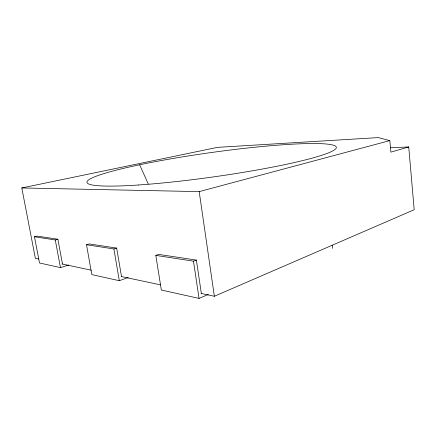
<?xml version="1.0" encoding="UTF-8"?>
<svg xmlns="http://www.w3.org/2000/svg" width="436" height="436" viewBox="0 0 436 436"><rect width="100%" height="100%" fill="white"/><g stroke="black" fill="none" stroke-linecap="round" stroke-linejoin="round"><path stroke-width="0.65" d="M201.05 293.444L214.354 296.267L414.2 209.738L408.728 146.943L390.64 147.766M201.35 293.51L196.391 260.09L158.682 254.411L155.821 255.387L161.342 290.033L199.034 298.404L208.359 294.431M155.821 255.387L193.475 261.164L196.391 260.09M121.508 276.588L116.663 248.084L89.195 243.947L86.502 244.749L91.816 274.593L119.317 280.702L128.282 277.492M62.49 264.08L57.879 239.233L36.978 236.089L34.466 236.764L39.496 262.973L60.441 267.622L68.763 264.995M86.502 244.749L113.9 248.951L116.663 248.084M408.728 146.943L390.885 152.153L389.822 140.599L378.235 137.596L217.504 147.357L21.8 187.954L35.365 258.33L38.695 259.033M34.466 236.764L55.285 239.958L57.879 239.233M21.8 187.954L199.187 191.617L389.822 140.599M61.983 263.971L91.26 270.178M121.203 276.522L160.459 284.844M139.64 164.77L148.256 183.965M55.285 239.958L60.441 267.622M113.9 248.951L119.317 280.702M193.475 261.164L199.034 298.404M199.187 191.617L214.354 296.267M332.188 245.25L332.532 248.378M138.621 184.984A125.906 12.219 -8 0 0 335.687 148.812A125.906 12.219 -8 0 0 160.633 160.661A125.906 12.219 -8 0 0 138.621 184.984"/></g></svg>
